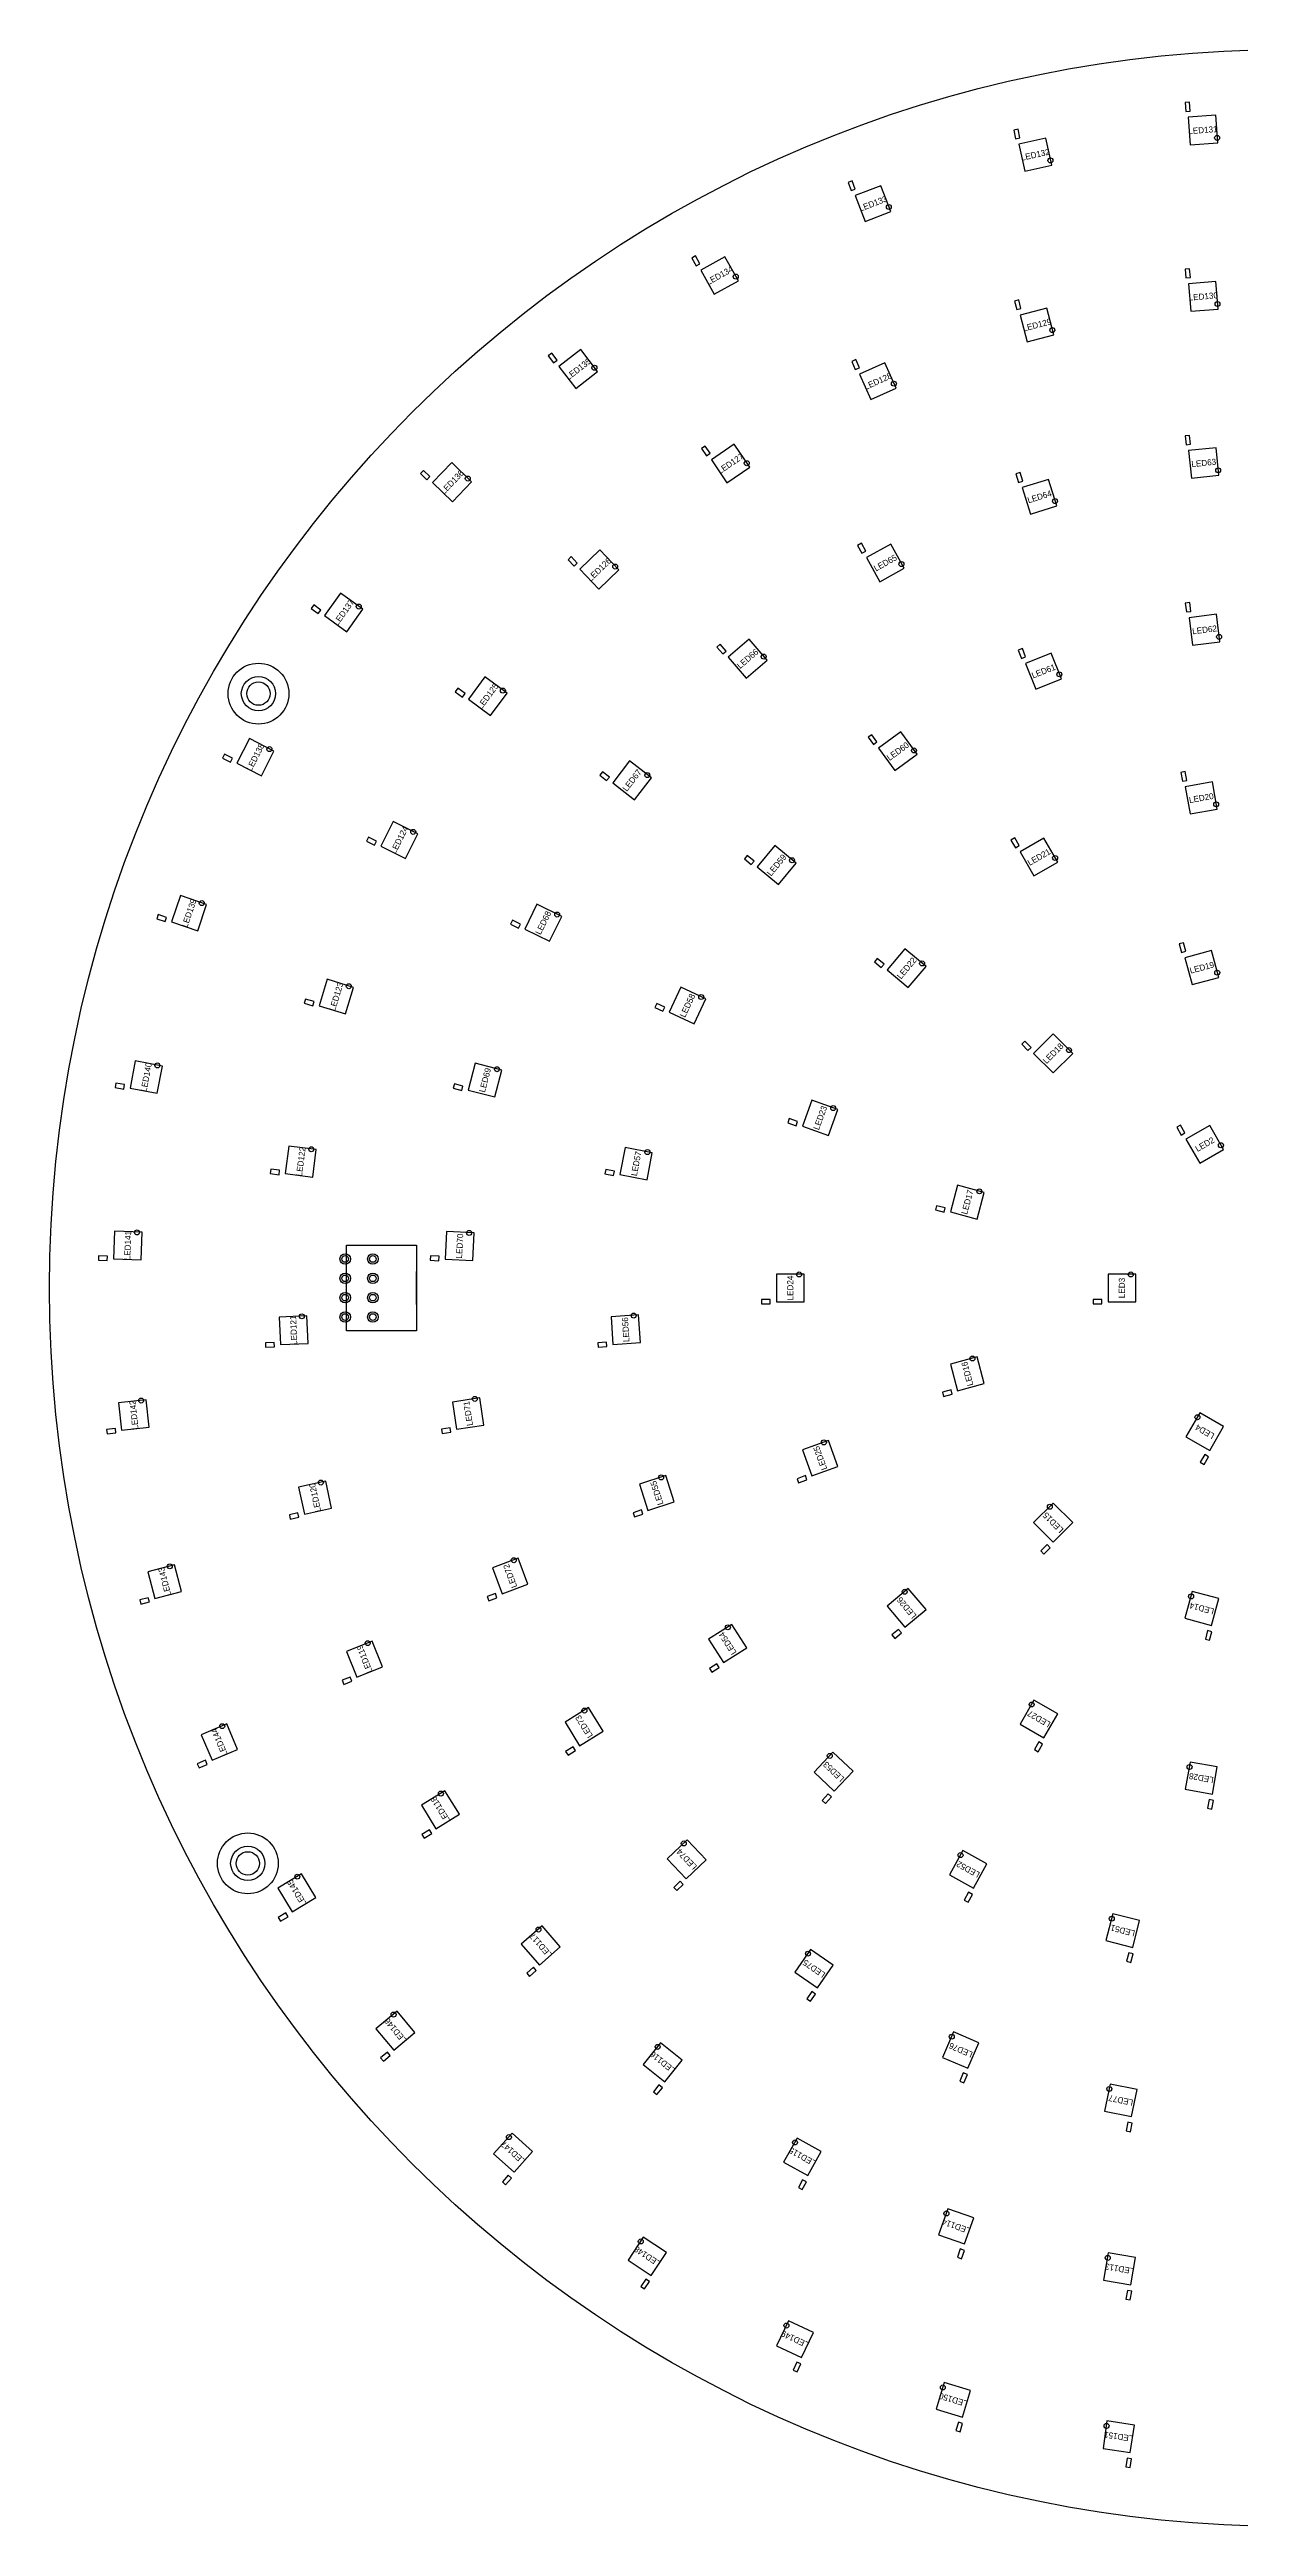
# Model space of a CAD drawing. Header units: millimetres. Extents: x -14 to 434, y -14 to 434.
# Drawn here: x -14.1 to 201.3, y -14 to 434 of the extents above; entities that cross this region are included whole.
import ezdxf
from ezdxf.enums import TextEntityAlignment as Align

# ---------------------------------------------------------------- set-up
doc = ezdxf.new("R2010")
doc.units = ezdxf.units.MM
for name, color, linetype in [('CAP', 30, 'Continuous'), ('LED', 7, 'Continuous'), ('LED-REF', 8, 'Continuous'), ('MOUNT', 1, 'Continuous'), ('OUTLINE', 2, 'Continuous'), ('WAGO', 3, 'Continuous')]:
    doc.layers.add(name, color=color, linetype=linetype)

msp = doc.modelspace()

# ---------------------------------------------------------------- linework, layer by layer
at = {"layer": 'CAP'}
for points in [[(192.22, 422.88), (192.11, 424.48), (191.31, 424.42), (191.43, 422.82), (192.22, 422.88)], [(161.42, 418.04), (161.07, 419.61), (160.29, 419.43), (160.64, 417.87), (161.42, 418.04)], [(131.64, 408.77), (131.07, 410.27), (130.32, 409.98), (130.89, 408.49), (131.64, 408.77)], [(103.53, 395.27), (102.75, 396.66), (102.05, 396.27), (102.84, 394.87), (103.53, 395.27)], [(192.25, 392.76), (192.11, 394.36), (191.31, 394.29), (191.45, 392.7), (192.25, 392.76)], [(161.61, 387.16), (161.21, 388.71), (160.44, 388.51), (160.84, 386.96), (161.61, 387.16)], [(77.69, 377.81), (76.71, 379.08), (76.08, 378.59), (77.06, 377.32), (77.69, 377.81)], [(132.37, 376.46), (131.71, 377.92), (130.98, 377.59), (131.64, 376.13), (132.37, 376.46)], [(192.28, 362.6), (192.12, 364.2), (191.32, 364.12), (191.49, 362.52), (192.28, 362.6)], [(105.35, 360.97), (104.45, 362.29), (103.79, 361.84), (104.69, 360.52), (105.35, 360.97)], [(54.67, 356.78), (53.51, 357.89), (52.96, 357.31), (54.11, 356.2), (54.67, 356.78)], [(161.92, 355.94), (161.44, 357.47), (160.68, 357.23), (161.16, 355.7), (161.92, 355.94)], [(81.34, 341.13), (80.23, 342.29), (79.66, 341.73), (80.76, 340.58), (81.34, 341.13)], [(133.53, 343.3), (132.75, 344.7), (132.05, 344.32), (132.83, 342.92), (133.53, 343.3)], [(34.95, 332.62), (33.65, 333.55), (33.18, 332.9), (34.48, 331.97), (34.95, 332.62)], [(192.33, 332.37), (192.13, 333.96), (191.34, 333.86), (191.54, 332.27), (192.33, 332.37)], [(108.25, 325.21), (107.21, 326.42), (106.6, 325.9), (107.65, 324.69), (108.25, 325.21)], [(162.45, 324.17), (161.86, 325.65), (161.12, 325.36), (161.71, 323.87), (162.45, 324.17)], [(61.03, 317.53), (59.74, 318.48), (59.26, 317.83), (60.55, 316.88), (61.03, 317.53)], [(135.55, 308.79), (134.61, 310.08), (133.96, 309.61), (134.9, 308.32), (135.55, 308.79)], [(18.96, 305.84), (17.54, 306.58), (17.17, 305.86), (18.59, 305.13), (18.96, 305.84)], [(87.14, 302.4), (85.88, 303.38), (85.39, 302.75), (86.65, 301.77), (87.14, 302.4)], [(191.59, 301.82), (191.31, 303.4), (190.52, 303.26), (190.8, 301.68), (191.59, 301.82)], [(45, 290.83), (43.57, 291.55), (43.21, 290.83), (44.64, 290.11), (45, 290.83)], [(161.28, 290.03), (160.48, 291.42), (159.79, 291.02), (160.59, 289.63), (161.28, 290.03)], [(113.32, 287.21), (112.08, 288.23), (111.58, 287.61), (112.81, 286.59), (113.32, 287.21)], [(7.04, 277.03), (5.52, 277.54), (5.27, 276.79), (6.78, 276.27), (7.04, 277.03)], [(71.05, 275.8), (69.62, 276.51), (69.27, 275.79), (70.7, 275.09), (71.05, 275.8)], [(136.84, 268.59), (135.61, 269.62), (135.1, 269.01), (136.33, 267.98), (136.84, 268.59)], [(191.42, 270.9), (191, 272.45), (190.23, 272.24), (190.65, 270.7), (191.42, 270.9)], [(33.71, 261.8), (32.18, 262.27), (31.94, 261.51), (33.47, 261.04), (33.71, 261.8)], [(97.15, 260.77), (95.7, 261.45), (95.36, 260.73), (96.81, 260.05), (97.15, 260.77)], [(163.44, 253.52), (162.31, 254.65), (161.74, 254.09), (162.87, 252.96), (163.44, 253.52)], [(-0.56, 246.78), (-2.13, 247.07), (-2.28, 246.29), (-0.7, 245.99), (-0.56, 246.78)], [(60.65, 246.52), (59.1, 246.92), (58.9, 246.14), (60.45, 245.74), (60.65, 246.52)], [(121.2, 240.09), (119.7, 240.63), (119.43, 239.88), (120.93, 239.33), (121.2, 240.09)], [(191.28, 238.07), (190.48, 239.46), (189.79, 239.06), (190.59, 237.67), (191.28, 238.07)], [(27.49, 231.29), (25.9, 231.49), (25.8, 230.7), (27.39, 230.49), (27.49, 231.29)], [(88.07, 231.15), (86.49, 231.45), (86.34, 230.66), (87.92, 230.36), (88.07, 231.15)], [(147.9, 224.48), (146.35, 224.89), (146.14, 224.12), (147.69, 223.71), (147.9, 224.48)], [(-3.67, 215.75), (-5.27, 215.81), (-5.3, 215.01), (-3.7, 214.95), (-3.67, 215.75)], [(56.35, 215.73), (54.76, 215.81), (54.71, 215.01), (56.31, 214.93), (56.35, 215.73)], [(116.26, 207.95), (114.66, 207.95), (114.66, 207.15), (116.26, 207.15), (116.26, 207.95)], [(176.26, 207.95), (174.66, 207.95), (174.66, 207.15), (176.26, 207.15), (176.26, 207.95)], [(26.51, 200.16), (24.91, 200.09), (24.95, 199.29), (26.55, 199.36), (26.51, 200.16)], [(86.63, 200.19), (85.04, 200.09), (85.09, 199.29), (86.68, 199.39), (86.63, 200.19)], [(148.96, 191.56), (147.41, 191.14), (147.62, 190.37), (149.16, 190.79), (148.96, 191.56)], [(-2.23, 184.6), (-3.82, 184.43), (-3.74, 183.63), (-2.15, 183.81), (-2.23, 184.6)], [(58.34, 184.71), (56.76, 184.47), (56.88, 183.68), (58.46, 183.92), (58.34, 184.71)], [(194.84, 179.88), (194.04, 178.49), (194.73, 178.09), (195.53, 179.48), (194.84, 179.88)], [(122.61, 176.06), (121.1, 175.51), (121.38, 174.76), (122.88, 175.31), (122.61, 176.06)], [(30.81, 169.32), (29.25, 168.98), (29.42, 168.2), (30.98, 168.53), (30.81, 169.32)], [(92.94, 169.86), (91.42, 169.36), (91.67, 168.6), (93.19, 169.09), (92.94, 169.86)], [(166.34, 163.58), (165.21, 162.45), (165.77, 161.88), (166.9, 163.01), (166.34, 163.58)], [(3.72, 153.99), (2.18, 153.59), (2.38, 152.81), (3.93, 153.22), (3.72, 153.99)], [(66.53, 154.73), (65.03, 154.18), (65.31, 153.43), (66.81, 153.98), (66.53, 154.73)], [(139.48, 148.26), (138.25, 147.24), (138.76, 146.62), (139.99, 147.65), (139.48, 148.26)], [(195.38, 148.04), (194.97, 146.49), (195.74, 146.28), (196.15, 147.83), (195.38, 148.04)], [(40.26, 139.64), (38.78, 139.04), (39.08, 138.3), (40.56, 138.9), (40.26, 139.64)], [(106.6, 142.04), (105.25, 141.18), (105.68, 140.51), (107.03, 141.37), (106.6, 142.04)], [(80.59, 127.01), (79.23, 126.17), (79.66, 125.49), (81.02, 126.33), (80.59, 127.01)], [(164.84, 127.92), (164.04, 126.53), (164.73, 126.13), (165.53, 127.52), (164.84, 127.92)], [(14.08, 124.57), (12.6, 123.95), (12.92, 123.21), (14.39, 123.84), (14.08, 124.57)], [(126.74, 118.5), (125.65, 117.33), (126.23, 116.78), (127.33, 117.95), (126.74, 118.5)], [(195.63, 117.47), (195.35, 115.89), (196.14, 115.75), (196.41, 117.33), (195.63, 117.47)], [(54.59, 111.99), (53.23, 111.15), (53.65, 110.47), (55.01, 111.31), (54.59, 111.99)], [(99.94, 102.69), (98.78, 101.59), (99.34, 101.01), (100.5, 102.11), (99.94, 102.69)], [(152.11, 100.7), (151.34, 99.3), (152.04, 98.91), (152.81, 100.32), (152.11, 100.7)], [(28.6, 96.98), (27.23, 96.14), (27.65, 95.46), (29.02, 96.29), (28.6, 96.98)], [(181.11, 89.77), (180.71, 88.22), (181.48, 88.02), (181.88, 89.57), (181.11, 89.77)], [(73.39, 87.16), (72.19, 86.1), (72.72, 85.5), (73.92, 86.56), (73.39, 87.16)], [(123.8, 82.76), (122.88, 81.45), (123.54, 80.99), (124.45, 82.3), (123.8, 82.76)], [(46.99, 71.79), (45.76, 70.77), (46.27, 70.15), (47.5, 71.18), (46.99, 71.79)], [(151.17, 68.04), (150.54, 66.57), (151.27, 66.25), (151.91, 67.72), (151.17, 68.04)], [(96.11, 65.86), (95.11, 64.62), (95.73, 64.12), (96.74, 65.36), (96.11, 65.86)], [(180.95, 59.13), (180.63, 57.56), (181.41, 57.4), (181.73, 58.97), (180.95, 59.13)], [(68.85, 49.55), (67.78, 48.36), (68.38, 47.82), (69.44, 49.01), (68.85, 49.55)], [(122.11, 48.71), (121.33, 47.32), (122.03, 46.93), (122.81, 48.32), (122.11, 48.71)], [(150.63, 36.2), (150.1, 34.7), (150.85, 34.43), (151.38, 35.94), (150.63, 36.2)], [(93.71, 30.73), (92.83, 29.39), (93.5, 28.95), (94.38, 30.29), (93.71, 30.73)], [(180.85, 28.69), (180.58, 27.12), (181.37, 26.98), (181.64, 28.56), (180.85, 28.69)], [(121.05, 15.73), (120.37, 14.28), (121.1, 13.94), (121.78, 15.39), (121.05, 15.73)], [(150.29, 4.87), (149.82, 3.33), (150.59, 3.1), (151.05, 4.64), (150.29, 4.87)], [(180.79, -1.62), (180.55, -3.21), (181.35, -3.32), (181.58, -1.74), (180.79, -1.62)]]:
    msp.add_lwpolyline(points, dxfattribs=at)
at = {"layer": 'LED'}
for points in [[(192.22, 416.76), (197.21, 417.13), (196.84, 422.12), (191.86, 421.75), (192.22, 416.76)], [(162.3, 411.99), (167.18, 413.08), (166.1, 417.96), (161.22, 416.87), (162.3, 411.99)], [(133.4, 402.92), (138.07, 404.7), (136.28, 409.37), (131.61, 407.59), (133.4, 402.92)], [(106.13, 389.73), (110.49, 392.17), (108.04, 396.53), (103.68, 394.09), (106.13, 389.73)], [(192.32, 386.65), (197.3, 387.07), (196.87, 392.05), (191.89, 391.63), (192.32, 386.65)], [(162.71, 381.14), (167.55, 382.4), (166.29, 387.24), (161.45, 385.98), (162.71, 381.14)], [(81.06, 372.71), (85.02, 375.76), (81.96, 379.72), (78.01, 376.67), (81.06, 372.71)], [(134.47, 370.71), (139.03, 372.77), (136.97, 377.33), (132.41, 375.27), (134.47, 370.71)], [(58.74, 352.22), (62.22, 355.82), (58.62, 359.29), (55.15, 355.69), (58.74, 352.22)], [(108.39, 355.66), (112.54, 358.46), (109.74, 362.6), (105.59, 359.8), (108.39, 355.66)], [(192.45, 356.49), (197.42, 357), (196.92, 361.97), (191.94, 361.46), (192.45, 356.49)], [(163.32, 349.99), (168.09, 351.48), (166.59, 356.25), (161.82, 354.76), (163.32, 349.99)], [(85.24, 336.42), (88.85, 339.88), (85.39, 343.49), (81.78, 340.03), (85.24, 336.42)], [(136.09, 337.75), (140.46, 340.18), (138.04, 344.55), (133.67, 342.12), (136.09, 337.75)], [(39.65, 328.7), (42.56, 332.77), (38.49, 335.68), (35.58, 331.61), (39.65, 328.7)], [(192.65, 326.26), (197.61, 326.89), (196.99, 331.85), (192.03, 331.22), (192.65, 326.26)], [(111.89, 320.29), (115.68, 323.55), (112.42, 327.34), (108.63, 324.08), (111.89, 320.29)], [(164.28, 318.33), (168.93, 320.17), (167.09, 324.82), (162.44, 322.98), (164.28, 318.33)], [(65.66, 313.54), (68.64, 317.56), (64.62, 320.53), (61.64, 316.51), (65.66, 313.54)], [(24.18, 302.65), (26.46, 307.1), (22.02, 309.39), (19.73, 304.94), (24.18, 302.65)], [(138.77, 303.59), (142.82, 306.53), (139.88, 310.57), (135.83, 307.64), (138.77, 303.59)], [(91.69, 298.31), (94.75, 302.26), (90.8, 305.32), (87.74, 301.37), (91.69, 298.31)], [(192.2, 295.74), (197.13, 296.6), (196.26, 301.53), (191.34, 300.66), (192.2, 295.74)], [(50.24, 287.68), (52.49, 292.14), (48.03, 294.39), (45.78, 289.93), (50.24, 287.68)], [(163.94, 284.53), (168.27, 287.03), (165.77, 291.36), (161.44, 288.86), (163.94, 284.53)], [(117.73, 282.97), (120.92, 286.82), (117.07, 290.01), (113.88, 286.16), (117.73, 282.97)], [(12.67, 274.63), (14.28, 279.36), (9.55, 280.98), (7.93, 276.25), (12.67, 274.63)], [(76.33, 272.71), (78.53, 277.2), (74.05, 279.4), (71.84, 274.92), (76.33, 272.71)], [(141.22, 264.33), (144.44, 268.16), (140.61, 271.37), (137.39, 267.54), (141.22, 264.33)], [(192.56, 264.89), (197.39, 266.19), (196.1, 271.02), (191.27, 269.72), (192.56, 264.89)], [(39.41, 259.59), (40.87, 264.37), (36.09, 265.83), (34.63, 261.05), (39.41, 259.59)], [(102.48, 257.77), (104.61, 262.29), (100.08, 264.42), (97.95, 259.9), (102.48, 257.77)], [(167.43, 248.89), (170.97, 252.43), (167.43, 255.96), (163.9, 252.43), (167.43, 248.89)], [(5.36, 245.23), (6.27, 250.15), (1.35, 251.06), (0.44, 246.14), (5.36, 245.23)], [(66.44, 244.55), (67.7, 249.39), (62.85, 250.64), (61.6, 245.8), (66.44, 244.55)], [(126.78, 237.58), (128.49, 242.28), (123.79, 243.99), (122.08, 239.29), (126.78, 237.58)], [(193.94, 232.57), (198.27, 235.07), (195.77, 239.4), (191.44, 236.9), (193.94, 232.57)], [(33.48, 230.07), (34.12, 235.03), (29.16, 235.66), (28.52, 230.7), (33.48, 230.07)], [(93.97, 229.56), (94.91, 234.47), (90, 235.41), (89.06, 230.5), (93.97, 229.56)], [(153.67, 222.47), (154.97, 227.3), (150.14, 228.59), (148.84, 223.76), (153.67, 222.47)], [(2.41, 215.08), (2.59, 220.08), (-2.41, 220.26), (-2.59, 215.26), (2.41, 215.08)], [(62.42, 214.97), (62.68, 219.97), (57.68, 220.22), (57.43, 215.23), (62.42, 214.97)], [(122.36, 207.5), (122.36, 212.5), (117.36, 212.5), (117.36, 207.5), (122.36, 207.5)], [(182.36, 207.5), (182.36, 212.5), (177.36, 212.5), (177.36, 207.5), (182.36, 207.5)], [(32.63, 199.97), (32.41, 204.96), (27.42, 204.75), (27.63, 199.76), (32.63, 199.97)], [(92.75, 200.13), (92.43, 205.12), (87.44, 204.8), (87.76, 199.81), (92.75, 200.13)], [(154.97, 192.7), (153.67, 197.53), (148.84, 196.24), (150.14, 191.41), (154.97, 192.7)], [(3.88, 184.82), (3.33, 189.79), (-1.64, 189.24), (-1.09, 184.27), (3.88, 184.82)], [(64.44, 185.19), (63.68, 190.14), (58.74, 189.38), (59.5, 184.44), (64.44, 185.19)], [(198.27, 184.93), (193.94, 187.43), (191.44, 183.1), (195.77, 180.6), (198.27, 184.93)], [(128.49, 177.72), (126.78, 182.42), (122.08, 180.71), (123.79, 176.01), (128.49, 177.72)], [(36.87, 170.16), (35.82, 175.05), (30.93, 173.99), (31.98, 169.11), (36.87, 170.16)], [(98.88, 171.31), (97.34, 176.07), (92.58, 174.52), (94.13, 169.77), (98.88, 171.31)], [(170.97, 167.57), (167.43, 171.11), (163.9, 167.57), (167.43, 164.04), (170.97, 167.57)], [(9.74, 155.1), (8.47, 159.94), (3.64, 158.67), (4.9, 153.83), (9.74, 155.1)], [(72.41, 156.43), (70.67, 161.12), (65.98, 159.38), (67.72, 154.69), (72.41, 156.43)], [(144.44, 151.84), (141.22, 155.67), (137.39, 152.46), (140.61, 148.63), (144.44, 151.84)], [(197.39, 153.81), (192.56, 155.11), (191.27, 150.28), (196.1, 148.98), (197.39, 153.81)], [(111.99, 144.93), (109.31, 149.15), (105.09, 146.47), (107.77, 142.25), (111.99, 144.93)], [(46.09, 141.5), (44.23, 146.14), (39.59, 144.27), (41.45, 139.63), (46.09, 141.5)], [(168.27, 132.97), (163.94, 135.47), (161.44, 131.14), (165.77, 128.64), (168.27, 132.97)], [(19.87, 126.54), (17.91, 131.15), (13.31, 129.19), (15.26, 124.59), (19.87, 126.54)], [(86.01, 129.86), (83.36, 134.1), (79.12, 131.45), (81.76, 127.21), (86.01, 129.86)], [(131.25, 122.63), (127.6, 126.06), (124.18, 122.41), (127.83, 118.99), (131.25, 122.63)], [(197.13, 123.4), (192.2, 124.26), (191.34, 119.34), (196.26, 118.47), (197.13, 123.4)], [(60.02, 114.81), (57.4, 119.06), (53.15, 116.44), (55.77, 112.19), (60.02, 114.81)], [(104.68, 106.57), (101.23, 110.19), (97.61, 106.74), (101.05, 103.12), (104.68, 106.57)], [(155.44, 105.83), (151.06, 108.24), (148.65, 103.86), (153.04, 101.45), (155.44, 105.83)], [(34.04, 99.77), (31.44, 104.04), (27.17, 101.43), (29.77, 97.17), (34.04, 99.77)], [(78.27, 90.85), (74.96, 94.61), (71.21, 91.3), (74.51, 87.55), (78.27, 90.85)], [(183.06, 95.57), (178.22, 96.81), (176.97, 91.97), (181.82, 90.73), (183.06, 95.57)], [(127.65, 87.51), (123.55, 90.37), (120.69, 86.26), (124.79, 83.41), (127.65, 87.51)], [(51.96, 75.35), (48.77, 79.19), (44.92, 75.99), (48.12, 72.15), (51.96, 75.35)], [(100.3, 70.33), (96.41, 73.47), (93.26, 69.58), (97.15, 66.44), (100.3, 70.33)], [(153.99, 73.47), (149.4, 75.44), (147.42, 70.84), (152.02, 68.87), (153.99, 73.47)], [(182.62, 65.02), (177.72, 66.02), (176.71, 61.12), (181.61, 60.12), (182.62, 65.02)], [(73.25, 53.79), (69.53, 57.13), (66.19, 53.4), (69.92, 50.07), (73.25, 53.79)], [(125.48, 53.82), (121.11, 56.26), (118.67, 51.89), (123.04, 49.46), (125.48, 53.82)], [(153.08, 41.81), (148.37, 43.47), (146.7, 38.76), (151.42, 37.09), (153.08, 41.81)], [(97.45, 35.57), (93.28, 38.32), (90.52, 34.15), (94.69, 31.4), (97.45, 35.57)], [(182.33, 34.63), (177.4, 35.48), (176.55, 30.55), (181.48, 29.7), (182.33, 34.63)], [(124.05, 21.06), (119.52, 23.18), (117.4, 18.65), (121.93, 16.53), (124.05, 21.06)], [(152.47, 10.58), (147.69, 12.02), (146.24, 7.23), (151.03, 5.79), (152.47, 10.58)], [(182.12, 4.35), (177.17, 5.08), (176.45, 0.13), (181.39, -0.6), (182.12, 4.35)]]:
    msp.add_lwpolyline(points, dxfattribs=at)
for centre in [(197.09, 418.02), (166.94, 413.95), (137.7, 405.52), (110, 392.93), (197.17, 387.97), (167.28, 383.26), (84.43, 376.45), (138.61, 373.57), (111.99, 359.18), (61.53, 356.41), (197.28, 357.89), (167.77, 352.33), (88.19, 340.49), (139.98, 340.94), (41.8, 333.25), (197.45, 327.77), (115.06, 324.2), (67.88, 318.05), (168.55, 320.99), (25.64, 307.47), (142.25, 307.23), (94.01, 302.77), (196.92, 297.48), (51.66, 292.5), (120.19, 287.36), (167.78, 287.78), (13.41, 279.61), (77.7, 277.55), (143.72, 268.7), (40, 264.58), (197.11, 267.04), (103.77, 262.63), (170.3, 253.03), (5.37, 250.26), (66.81, 249.57), (127.63, 242.54), (33.22, 235.09), (94.02, 234.59), (197.78, 235.82), (154.08, 227.48), (1.69, 220.06), (61.77, 219.96), (121.46, 212.45), (181.46, 212.45), (31.52, 204.88), (91.54, 205.01), (152.82, 197.25), (2.44, 189.64), (62.8, 189.95), (193.54, 186.63), (125.95, 182.07), (34.95, 174.81), (96.5, 175.74), (166.83, 170.44), (7.62, 159.66), (69.85, 160.76), (140.57, 155.05), (192.38, 154.22), (108.58, 148.63), (43.41, 145.76), (163.54, 134.67), (17.1, 130.75), (82.63, 133.58), (127.02, 125.37), (192.1, 123.37), (56.66, 118.55), (100.61, 109.53), (150.67, 107.43), (30.69, 103.53), (74.32, 93.97), (178.04, 95.93), (123.07, 89.6), (48.11, 78.58), (95.88, 72.74), (149.09, 74.59), (177.59, 65.13), (68.97, 56.42), (120.72, 55.45), (148.12, 42.61), (92.83, 37.55), (177.3, 34.58), (119.18, 22.34), (147.47, 11.14), (177.09, 4.18)]:
    msp.add_circle(centre, 0.45, dxfattribs=at)
at = {"layer": 'MOUNT'}
for centre, radius in [((23.66, 317.5), 5.5), ((23.66, 317.5), 3.1), ((23.66, 317.5), 2.11), ((21.73, 105.93), 5.5), ((21.73, 105.93), 3.1), ((21.73, 105.93), 2.11)]:
    msp.add_circle(centre, radius, dxfattribs=at)
at = {"layer": 'OUTLINE'}
msp.add_circle((209.86, 210), 224, dxfattribs=at)
at = {"layer": 'WAGO'}
msp.add_line((52.26, 207), (52.26, 213), dxfattribs=at)
msp.add_lwpolyline([(39.56, 202.25), (39.56, 217.75), (52.26, 217.75), (52.26, 202.25), (39.56, 202.25)], dxfattribs=at)
for centre, radius in [((39.36, 215.25), 0.95), ((39.36, 215.25), 0.6), ((44.36, 215.25), 0.95), ((44.36, 215.25), 0.6), ((39.36, 211.75), 0.95), ((39.36, 211.75), 0.6), ((44.36, 211.75), 0.95), ((44.36, 211.75), 0.6), ((39.36, 208.25), 0.95), ((39.36, 208.25), 0.6), ((44.36, 208.25), 0.95), ((44.36, 208.25), 0.6), ((39.36, 204.75), 0.95), ((39.36, 204.75), 0.6), ((44.36, 204.75), 0.95), ((44.36, 204.75), 0.6)]:
    msp.add_circle(centre, radius, dxfattribs=at)

# ---------------------------------------------------------------- texts
at = {"layer": 'LED-REF'}
for s, rotation, p in [('LED131', 4.186, (194.53, 419.44)), ('LED132', 12.558, (164.2, 414.98)), ('LED133', 20.93, (134.84, 406.14)), ('LED134', 29.302, (107.08, 393.13)), ('LED130', 4.865, (194.59, 389.35)), ('LED129', 14.595, (164.5, 384.19)), ('LED135', 37.674, (81.51, 376.21)), ('LED128', 24.324, (135.72, 374.02)), ('LED127', 34.054, (109.06, 359.13)), ('LED63', 5.806, (194.68, 359.23)), ('LED136', 46.047, (58.68, 355.76)), ('LED64', 17.419, (164.96, 353.12)), ('LED126', 43.784, (85.31, 339.95)), ('LED65', 29.032, (137.06, 341.15)), ('LED137', 54.419, (39.07, 332.19)), ('LED62', 7.2, (194.82, 329.05)), ('LED66', 40.645, (112.15, 323.81)), ('LED61', 21.6, (165.69, 321.57)), ('LED125', 53.514, (65.14, 317.03)), ('LED138', 62.791, (23.1, 306.02)), ('LED60', 36, (139.33, 307.08)), ('LED67', 52.258, (91.24, 301.82)), ('LED20', 10, (194.23, 298.63)), ('LED124', 63.243, (49.13, 291.04)), ('LED59', 50.4, (117.4, 286.49)), ('LED21', 30, (164.86, 287.94)), ('LED139', 71.163, (11.11, 277.8)), ('LED68', 63.871, (75.19, 276.06)), ('LED22', 50, (140.92, 267.85)), ('LED19', 15, (194.33, 267.96)), ('LED123', 72.973, (37.75, 262.71)), ('LED58', 64.8, (101.28, 261.09)), ('LED18', 45, (167.43, 252.43)), ('LED140', 79.535, (3.35, 248.14)), ('LED69', 75.484, (64.65, 247.6)), ('LED23', 70, (125.29, 240.78)), ('LED122', 82.703, (31.32, 232.86)), ('LED57', 79.2, (91.99, 232.49)), ('LED2', 30, (194.86, 235.98)), ('LED17', 75, (151.9, 225.53)), ('LED141', 87.907, (0, 217.67)), ('LED70', 87.097, (60.05, 217.6)), ('LED24', 90, (119.86, 210)), ('LED3', 90, (179.86, 210)), ('LED121', 92.432, (30.02, 202.36)), ('LED56', 93.6, (90.1, 202.47)), ('LED16', 105, (151.9, 194.47)), ('LED142', 96.279, (1.12, 187.03)), ('LED71', 98.71, (61.59, 187.29)), ('LED4', 150, (194.86, 184.02)), ('LED25', 110, (125.29, 179.22)), ('LED55', 108, (95.73, 172.92)), ('LED120', 102.162, (33.9, 172.08)), ('LED15', 135, (167.43, 167.57)), ('LED143', 104.651, (6.69, 156.88)), ('LED72', 110.323, (69.2, 157.9)), ('LED26', 130, (140.92, 152.15)), ('LED14', 165, (194.33, 152.04)), ('LED119', 111.892, (42.84, 142.89)), ('LED54', 122.4, (108.54, 145.7)), ('LED144', 113.023, (16.59, 127.87)), ('LED73', 121.935, (82.56, 130.66)), ('LED27', 150, (164.86, 132.06)), ('LED53', 136.8, (127.71, 122.52)), ('LED28', 170, (194.23, 121.37)), ('LED118', 121.622, (56.58, 115.62)), ('LED74', 133.548, (101.14, 106.66)), ('LED52', 151.2, (152.05, 104.84)), ('LED145', 121.395, (30.61, 100.6)), ('LED51', 165.6, (180.02, 93.77)), ('LED117', 131.351, (74.74, 91.08)), ('LED75', 145.161, (124.17, 86.89)), ('LED146', 129.767, (48.44, 75.67)), ('LED116', 141.081, (96.78, 69.95)), ('LED76', 156.774, (150.71, 72.16)), ('LED77', 168.387, (179.67, 63.07)), ('LED147', 138.14, (69.72, 53.6)), ('LED115', 150.811, (122.07, 52.86)), ('LED114', 160.541, (149.89, 40.28)), ('LED148', 146.512, (93.99, 34.86)), ('LED113', 170.27, (179.44, 32.59)), ('LED149', 154.884, (120.72, 19.86)), ('LED150', 163.256, (149.36, 8.9)), ('LED151', 171.628, (179.28, 2.24))]:
    msp.add_text(s, height=1.1, rotation=rotation, dxfattribs=at).set_placement(p, align=Align.MIDDLE_CENTER)

doc.saveas('drawing.dxf')
